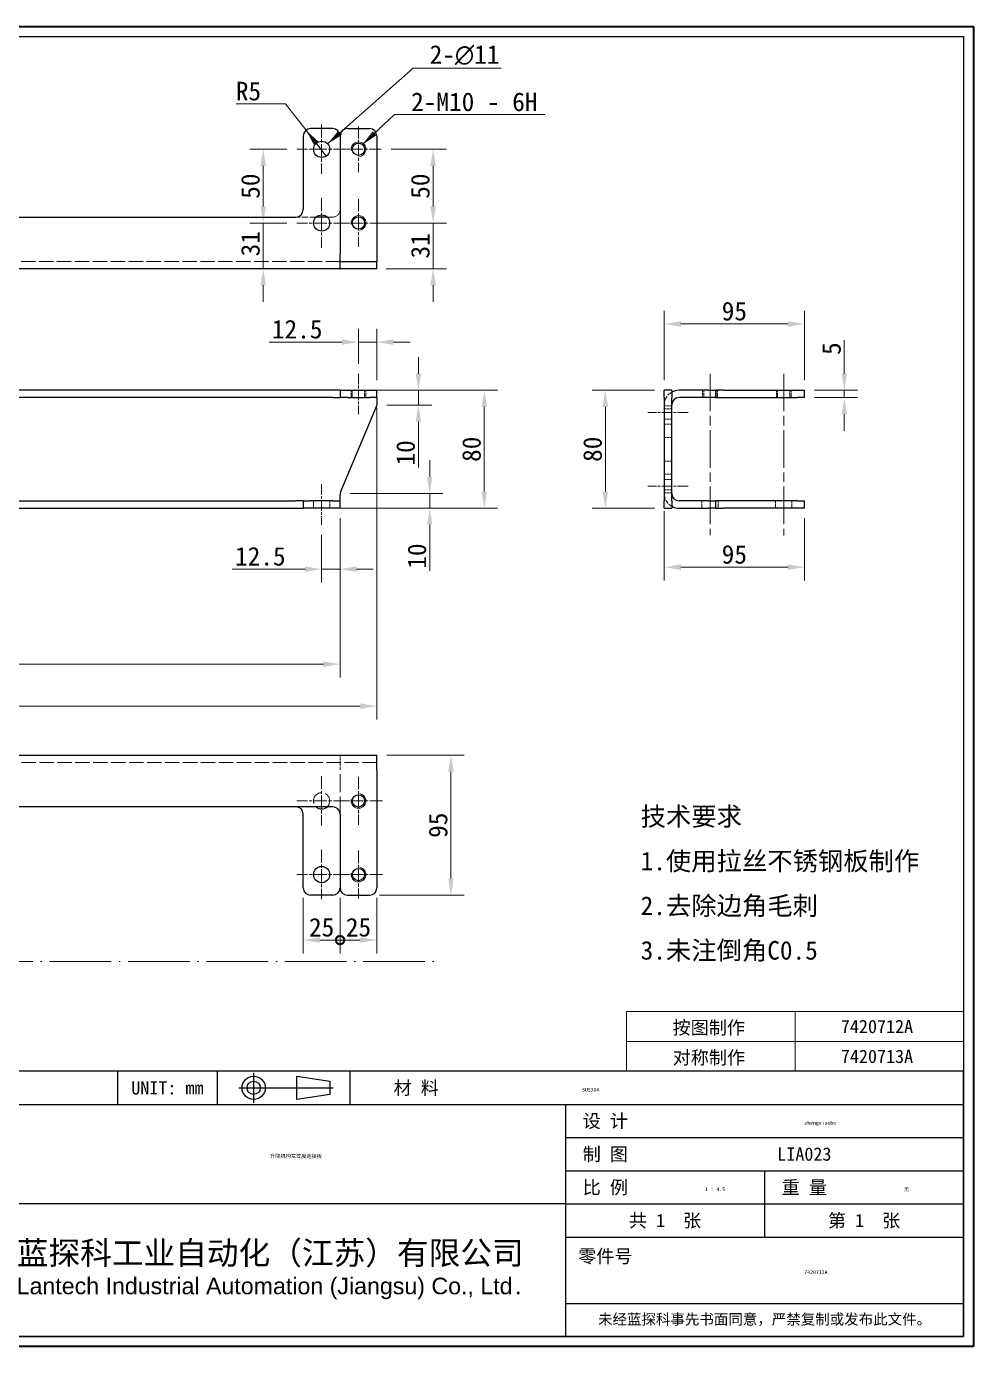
# Model space of a CAD drawing. Header units: millimetres. Extents: x 27 to 1312, y 25 to 920.
# Drawn here: x 669 to 1312, y 25 to 920 of the extents above; entities that cross this region are included whole.
import ezdxf
from ezdxf.enums import TextEntityAlignment as Align

# ---------------------------------------------------------------- set-up
doc = ezdxf.new("R2018")
doc.units = ezdxf.units.MM
doc.header["$LTSCALE"] = 4.5
for name, pattern in [('CHAIN', [0.3543, 0.2362, -0.0295, 0.0591, -0.0295]), ('DASHED', [0.2067, 0.1654, -0.0413]), ('LONG_DASH_DOTTED', [0.6004, 0.4724, -0.0591, 0.0098, -0.0591])]:
    doc.linetypes.add(name, pattern=pattern)
for name, color, linetype, lineweight in [('1', 7, 'Continuous', 18), ('可见 (ISO)', 7, 'Continuous', 25), ('可见窄的 (ISO)', 7, 'Continuous', 18), ('图框 (ISO)', 7, 'Continuous', 35), ('标题 (ISO)', 7, 'Continuous', 25), ('草图几何图元 (ISO)', 7, 'Continuous', 18)]:
    doc.layers.add(name, color=color, linetype=linetype, lineweight=lineweight)
for name, color, linetype, lineweight, true_color in [('中心标记 (ISO)', 1, 'CHAIN', 18, 0xff0000), ('中心线 (ISO)', 1, 'CHAIN', 18, 0xff0000), ('尺寸 (ISO)', 7, 'Continuous', 18, 0x008000), ('符号 (ISO)', 7, 'Continuous', 18, 0x008000), ('隐藏 (ISO)', 5, 'DASHED', 18, 0x0000ff)]:
    doc.layers.add(name, color=color, linetype=linetype, lineweight=lineweight, true_color=true_color)
doc.styles.get("Standard").update_dxf_attribs({"font": 'simfang.ttf'})
doc.styles.add('文本样式164', font='SimSun.ttf')
doc.styles.add('最新国标', font='simfang.ttf')
doc.styles.add('注释文本 (ISO)', font='simfang.ttf')
doc.styles.add('添加1', font='simfang.ttf')
doc.dimstyles.new('默认 (GB)', dxfattribs={"dimscale": 4.5, "dimtxt": 2.8, "dimasz": 2.5, "dimexe": 2, "dimexo": 1.5, "dimgap": 0.5, "dimtad": 1, "dimtoh": 1, "dimdsep": 46, "dimtxsty": '最新国标', "dimcen": 0.09, "dimdle": 10, "dimclrd": 256, "dimclre": 256, "dimclrt": 256, "dimazin": 2, "dimtfac": 0.535714, "dimtdec": 3, "dimtmove": 0, "dimatfit": 3, "dimfxl": 0, "dimtolj": 1, "dimlwd": -1, "dimlwe": -1, "dimarcsym": 0})
doc.dimstyles.new('默认 (GB)$7', dxfattribs={"dimscale": 4.5, "dimtxt": 2.8, "dimasz": 2.5, "dimexe": 2, "dimexo": 1.5, "dimgap": 0.5, "dimtad": 1, "dimtoh": 1, "dimdsep": 46, "dimtxsty": '最新国标', "dimcen": 0.09, "dimdle": 10, "dimclrd": 256, "dimclre": 256, "dimclrt": 256, "dimazin": 2, "dimtfac": 0.535714, "dimtdec": 3, "dimtmove": 0, "dimatfit": 3, "dimfxl": 0, "dimtolj": 1, "dimlwd": -1, "dimlwe": -1, "dimarcsym": 0})

# ---------------------------------------------------------------- blocks, each defined once
blk = doc.blocks.new('图框 最新国标')
at = {"layer": '图框 (ISO)'}
for p, q in [((6, 204.5), (291.5, 204.5)), ((291.5, 204.5), (291.5, 5.5)), ((291.5, 5.5), (6, 5.5))]:
    blk.add_line(p, q, dxfattribs=at)
at = {"layer": '图框 (ISO)', "color": 7, "linetype": 'Continuous', "lineweight": 25}
for p, q in [((18, 203), (290, 203)), ((18, 203), (290, 203)), ((290, 203), (290, 7)), ((290, 203), (290, 7)), ((290, 7), (6, 7)), ((290, 7), (18, 7))]:
    blk.add_line(p, q, dxfattribs=at)
at = {"layer": '图框 (ISO)', "lineweight": 30}
blk.add_attdef('零件代号', text='', height=2.5, rotation=180, dxfattribs=at).set_placement((35.5, 199), align=Align.MIDDLE_CENTER)
blk = doc.blocks.new('标题栏 最新国标')
at = {"layer": '标题 (ISO)'}
for p, q in [((381.98, -183.84), (196.98, -183.84)), ((196.98, -183.84), (196.98, -223.84)), ((254.48, -183.84), (254.48, -188.84)), ((269.48, -183.84), (269.48, -188.84)), ((281.48, -188.09), (281.48, -184.59)), ((281.48, -184.59), (286.48, -185.34)), ((289.48, -183.84), (289.48, -188.84)), ((381.98, -223.84), (381.98, -183.84)), ((383.48, -183.84), (383.48, -225.34)), ((286.48, -185.34), (286.48, -187.34)), ((196.98, -188.84), (381.98, -188.84)), ((232.98, -188.84), (232.98, -223.84)), ((286.48, -187.34), (281.48, -188.09)), ((321.98, -188.84), (321.98, -223.84)), ((321.98, -193.84), (381.98, -193.84)), ((321.98, -198.84), (381.98, -198.84)), ((351.98, -198.84), (351.98, -208.84)), ((321.98, -203.84), (232.98, -203.84)), ((321.98, -203.84), (381.98, -203.84)), ((321.98, -208.84), (381.98, -208.84)), ((321.98, -218.84), (381.98, -218.84)), ((196.98, -223.84), (381.98, -223.84)), ((383.48, -225.34), (196.98, -225.34))]:
    blk.add_line(p, q, dxfattribs=at)
at = {"layer": '标题 (ISO)', "linetype": 'CHAIN', "ltscale": 5.000333}
blk.add_line((274.98, -184.09), (274.98, -188.59), dxfattribs=at)
at = {"layer": '标题 (ISO)', "linetype": 'CHAIN', "ltscale": 15.834605}
blk.add_line((272.73, -186.34), (286.98, -186.34), dxfattribs=at)
at = {"layer": '标题 (ISO)'}
for radius in [1.75, 1]:
    blk.add_circle((274.98, -186.34), radius, dxfattribs=at)
at = {"layer": '1', "style": '文本样式164'}
for s, p in [('材 料', (299.48, -186.34)), ('UNIT: mm', (261.98, -186.34)), ('设 计', (327.98, -191.34)), ('制 图', (327.98, -196.34)), ('比 例', (327.98, -201.34)), ('重 量', (357.98, -201.34)), ('共 1  张', (336.98, -206.34)), ('第 1  张', (366.98, -206.34))]:
    blk.add_text(s, height=2, dxfattribs=at).set_placement(p, align=Align.MIDDLE_CENTER)
at = {"layer": '标题 (ISO)', "style": '注释文本 (ISO)'}
for s, insert, char_height, attachment_point, line_spacing_factor in [('\\fSimSun|b0|i0;{\\H1.3000;      未注公差角度及线性公差使用m\\P}\\fSimSun|b0|i0;{\\H1.3000;（GB/T1804-2000），未注形位公差使\\P}\\fSimSun|b0|i0;{\\H1.3000;用K级（GB/T 1184-1996）。\\P}\\fSimSun|b0|i0;{\\H1.3000;—————————————————\\P}\\fSimSun|b0|i0;{\\H1.3000;             6以下    ±0.05 mm\\P}\\fSimSun|b0|i0;{\\H1.3000;     6 ～   30以下    ±0.10 mm\\P}\\fSimSun|b0|i0;{\\H1.3000;    30 ～  120以下    ±0.15 mm\\P}\\fSimSun|b0|i0;{\\H1.3000;   120 ～  400以下    ±0.20 mm\\P}\\fSimSun|b0|i0;{\\H1.3000;   400 ～ 1000以下    ±0.30 mm\\P}\\fSimSun|b0|i0;{\\H1.3000;  1000 ～ 2000以下    ±0.50 mm\\P}\\fSimSun|b0|i0;{\\H1.3000;          2000以上    ±0.80 mm\\P}\\fSimSun|b0|i0;{\\H1.3000;\\P}\\fSimSun|b0|i0;{\\H1.3000;           300以下    ±30′\\P}\\fSimSun|b0|i0;{\\H1.3000;   300 ～ 1000以下    ±15′\\P}\\fSimSun|b0|i0;{\\H1.3000;          1000以上    ±5′}', (198.48, -206.63), 1.3, 4, 1.023913), ('\\pxsm0.94;\\fMicrosoft YaHei|b0|i0;{\\H3.5000;蓝探科工业自动化（江苏）有限公司\\P}\\fArial|b0|i0;{\\H2.5000;Lantech Industrial Automation (Jiangsu) Co., Ltd}\\fFangSong|b0|i0;{\\H2.5000;.}', (277.48, -213.84), 2, 5, 0.978695)]:
    blk.add_mtext(s, dxfattribs=dict(at, insert=insert, char_height=char_height, attachment_point=attachment_point, line_spacing_factor=line_spacing_factor))
at = {"layer": '标题 (ISO)', "attachment_point": 5, "style": '注释文本 (ISO)'}
for s, insert, char_height in [('\\fFangSong|b0|i0;LIA023', (357.98, -196.34), 2), ('\\fFangSong|b0|i0;零件号', (327.98, -211.84), 2), ('\\fSimSun|b0|i0;{\\H1.6000;未经蓝探科事先书面同意，严禁复制或发布此文件。}', (351.98, -221.34), 1.6)]:
    blk.add_mtext(s, dxfattribs=dict(at, insert=insert, char_height=char_height))
at = {"layer": '标题 (ISO)', "lineweight": 30, "flags": 104}
for tag, height, p in [('材料', 2, (324.48, -186.34)), ('设计人', 2, (357.98, -191.34)), ('库存编号', 3.5, (277.48, -196.34)), ('视图比例', 2, (342.98, -201.34)), ('质量\\P3;', 2, (372.98, -201.34)), ('零件代号', 3.5, (357.98, -213.84))]:
    blk.add_attdef(tag, text='', height=height, dxfattribs=at).set_placement(p, align=Align.MIDDLE_CENTER)
blk = doc.blocks.new('*D5')
at = {"layer": 'Defpoints', "color": 0, "transparency": 16777216}
for p in [(910.84, 786.89), (945.19, 786.89), (906.7, 755.89)]:
    blk.add_point(p, dxfattribs=at)
at = {"layer": '尺寸 (ISO)', "color": 116, "true_color": 0x00803f, "transparency": 16777216}
for p, q in [((945.19, 798.14), (945.19, 809.39)), ((917.59, 786.89), (954.19, 786.89)), ((945.19, 786.89), (945.19, 775.64)), ((945.19, 767.14), (945.19, 775.64)), ((945.19, 755.89), (945.19, 767.14)), ((913.45, 755.89), (954.19, 755.89)), ((945.19, 744.64), (945.19, 733.39))]:
    blk.add_line(p, q, dxfattribs=at)
for points in [[(943.31, 798.14), (947.06, 798.14), (945.19, 786.89)], [(943.31, 744.64), (947.06, 744.64), (945.19, 755.89)]]:
    blk.add_solid(points, dxfattribs=at)
at = {"layer": '尺寸 (ISO)', "transparency": 16777216, "insert": (936.57, 771.39), "char_height": 12.6, "attachment_point": 5, "rotation": 90, "style": '最新国标'}
blk.add_mtext('\\A1;31', dxfattribs=at)
blk = doc.blocks.new('*D6')
at = {"layer": 'Defpoints', "color": 0, "transparency": 16777216}
for p in [(910.02, 836.89), (945.19, 836.89), (898.77, 786.89)]:
    blk.add_point(p, dxfattribs=at)
at = {"layer": '尺寸 (ISO)', "color": 116, "true_color": 0x00803f, "transparency": 16777216}
for p, q in [((916.77, 836.89), (954.19, 836.89)), ((945.19, 798.14), (945.19, 825.64)), ((905.52, 786.89), (954.19, 786.89))]:
    blk.add_line(p, q, dxfattribs=at)
for points in [[(943.31, 825.64), (947.06, 825.64), (945.19, 836.89)], [(943.31, 798.14), (947.06, 798.14), (945.19, 786.89)]]:
    blk.add_solid(points, dxfattribs=at)
at = {"layer": '尺寸 (ISO)', "transparency": 16777216, "insert": (936.57, 811.89), "char_height": 12.6, "attachment_point": 5, "rotation": 90, "style": '最新国标'}
blk.add_mtext('\\A1;50', dxfattribs=at)
blk = doc.blocks.new('_DotSmall')
at = {"color": 0, "linetype": 'ByBlock', "const_width": 0.5}
blk.add_lwpolyline([(-0.0625, 0, 1), (0.0625, 0, 1)], format="xyb", close=True, dxfattribs=at)
blk = doc.blocks.new('*D7')
at = {"layer": 'Defpoints', "color": 0, "transparency": 16777216}
for p in [(882.09, 335.92), (907.09, 335.92), (907.09, 300.49)]:
    blk.add_point(p, dxfattribs=at)
at = {"layer": '尺寸 (ISO)', "color": 116, "true_color": 0x00803f, "transparency": 16777216}
for p, q in [((882.09, 329.17), (882.09, 291.49)), ((907.09, 329.17), (907.09, 291.49)), ((882.09, 300.49), (895.84, 300.49))]:
    blk.add_line(p, q, dxfattribs=at)
blk.add_solid([(895.84, 302.36), (895.84, 298.61), (907.09, 300.49)], dxfattribs=at)
at = {"layer": '尺寸 (ISO)', "color": 116, "true_color": 0x00803f, "transparency": 16777216, "xscale": 11.25, "yscale": 11.25, "zscale": 11.25, "rotation": 180}
blk.add_blockref('_DotSmall', (882.09, 300.49), dxfattribs=at)
at = {"layer": '尺寸 (ISO)', "transparency": 16777216, "insert": (894.59, 309.11), "char_height": 12.6, "attachment_point": 5, "style": '最新国标'}
blk.add_mtext('\\A1;25', dxfattribs=at)
blk = doc.blocks.new('*D9')
at = {"layer": 'Defpoints', "color": 0, "transparency": 16777216}
for p in [(857.09, 335.92), (882.09, 335.92), (882.09, 300.49)]:
    blk.add_point(p, dxfattribs=at)
at = {"layer": '尺寸 (ISO)', "color": 116, "true_color": 0x00803f, "transparency": 16777216}
for p, q in [((857.09, 329.17), (857.09, 291.49)), ((882.09, 329.17), (882.09, 291.49)), ((868.34, 300.49), (882.09, 300.49))]:
    blk.add_line(p, q, dxfattribs=at)
blk.add_solid([(868.34, 302.36), (868.34, 298.61), (857.09, 300.49)], dxfattribs=at)
at = {"layer": '尺寸 (ISO)', "color": 116, "true_color": 0x00803f, "transparency": 16777216, "xscale": 11.25, "yscale": 11.25, "zscale": 11.25}
blk.add_blockref('_DotSmall', (882.09, 300.49), dxfattribs=at)
at = {"layer": '尺寸 (ISO)', "transparency": 16777216, "insert": (869.59, 309.11), "char_height": 12.6, "attachment_point": 5, "style": '最新国标'}
blk.add_mtext('\\A1;25', dxfattribs=at)
blk = doc.blocks.new('*D10')
at = {"layer": 'Defpoints', "color": 0, "transparency": 16777216}
for p in [(907.09, 706.12), (894.59, 684.68), (907.09, 673.43)]:
    blk.add_point(p, dxfattribs=at)
at = {"layer": '尺寸 (ISO)', "color": 116, "true_color": 0x00803f, "transparency": 16777216}
for p, q in [((894.59, 691.43), (894.59, 715.12)), ((907.09, 680.18), (907.09, 715.12)), ((883.34, 706.12), (833.96, 706.12)), ((907.09, 706.12), (894.59, 706.12)), ((918.34, 706.12), (929.59, 706.12))]:
    blk.add_line(p, q, dxfattribs=at)
for points in [[(883.34, 707.99), (883.34, 704.24), (894.59, 706.12)], [(918.34, 707.99), (918.34, 704.24), (907.09, 706.12)]]:
    blk.add_solid(points, dxfattribs=at)
at = {"layer": '尺寸 (ISO)', "transparency": 16777216, "insert": (853.02, 714.78), "char_height": 12.6, "attachment_point": 5, "style": '最新国标'}
blk.add_mtext('\\A1;12.5', dxfattribs=at)
blk = doc.blocks.new('*D11')
at = {"layer": 'Defpoints', "color": 0, "transparency": 16777216}
for p in [(882.09, 593.43), (869.59, 582.18), (882.09, 552.08)]:
    blk.add_point(p, dxfattribs=at)
at = {"layer": '尺寸 (ISO)', "color": 116, "true_color": 0x00803f, "transparency": 16777216}
for p, q in [((882.09, 586.68), (882.09, 543.08)), ((869.59, 575.43), (869.59, 543.08)), ((858.34, 552.08), (808.96, 552.08)), ((882.09, 552.08), (869.59, 552.08)), ((893.34, 552.08), (904.59, 552.08))]:
    blk.add_line(p, q, dxfattribs=at)
for points in [[(858.34, 553.96), (858.34, 550.21), (869.59, 552.08)], [(893.34, 553.96), (893.34, 550.21), (882.09, 552.08)]]:
    blk.add_solid(points, dxfattribs=at)
at = {"layer": '尺寸 (ISO)', "transparency": 16777216, "insert": (828.02, 560.74), "char_height": 12.6, "attachment_point": 5, "style": '最新国标'}
blk.add_mtext('\\A1;12.5', dxfattribs=at)
blk = doc.blocks.new('*D20')
at = {"layer": 'Defpoints', "color": 0, "transparency": 16777216}
for p in [(303.09, 598.43), (882.09, 593.43), (882.09, 487.67)]:
    blk.add_point(p, dxfattribs=at)
at = {"layer": '尺寸 (ISO)', "color": 116, "true_color": 0x00803f, "transparency": 16777216}
for p, q in [((303.09, 591.68), (303.09, 478.67)), ((882.09, 586.68), (882.09, 478.67)), ((314.34, 487.67), (870.84, 487.67))]:
    blk.add_line(p, q, dxfattribs=at)
for points in [[(314.34, 489.54), (314.34, 485.79), (303.09, 487.67)], [(870.84, 489.54), (870.84, 485.79), (882.09, 487.67)]]:
    blk.add_solid(points, dxfattribs=at)
at = {"layer": '尺寸 (ISO)', "transparency": 16777216, "insert": (601.09, 496.29), "char_height": 12.6, "attachment_point": 5, "style": '最新国标'}
blk.add_mtext('\\A1;579', dxfattribs=at)
blk = doc.blocks.new('*D21')
at = {"layer": 'Defpoints', "color": 0, "transparency": 16777216}
for p in [(907.09, 668.43), (303.09, 598.43), (907.09, 459.18)]:
    blk.add_point(p, dxfattribs=at)
at = {"layer": '尺寸 (ISO)', "color": 116, "true_color": 0x00803f, "transparency": 16777216}
for p, q in [((907.09, 661.68), (907.09, 450.18)), ((303.09, 591.68), (303.09, 450.18)), ((314.34, 459.18), (895.84, 459.18))]:
    blk.add_line(p, q, dxfattribs=at)
for points in [[(314.34, 461.06), (314.34, 457.31), (303.09, 459.18)], [(895.84, 461.06), (895.84, 457.31), (907.09, 459.18)]]:
    blk.add_solid(points, dxfattribs=at)
at = {"layer": '尺寸 (ISO)', "transparency": 16777216, "insert": (605.09, 467.8), "char_height": 12.6, "attachment_point": 5, "style": '最新国标'}
blk.add_mtext('\\A1;604', dxfattribs=at)
blk = doc.blocks.new('*D22')
at = {"layer": 'Defpoints', "color": 0, "transparency": 16777216}
for p in [(882.19, 603.43), (882.09, 593.43), (942.9, 593.43)]:
    blk.add_point(p, dxfattribs=at)
at = {"layer": '尺寸 (ISO)', "color": 116, "true_color": 0x00803f, "transparency": 16777216}
for p, q in [((942.9, 614.68), (942.9, 625.93)), ((888.94, 603.43), (951.9, 603.43)), ((942.9, 603.43), (942.9, 593.43)), ((888.84, 593.43), (951.9, 593.43)), ((942.9, 582.18), (942.9, 551.02))]:
    blk.add_line(p, q, dxfattribs=at)
for points in [[(941.02, 614.68), (944.77, 614.68), (942.9, 603.43)], [(941.02, 582.18), (944.77, 582.18), (942.9, 593.43)]]:
    blk.add_solid(points, dxfattribs=at)
at = {"layer": '尺寸 (ISO)', "transparency": 16777216, "insert": (934.27, 560.98), "char_height": 12.6, "attachment_point": 5, "rotation": 90, "style": '最新国标'}
blk.add_mtext('\\A1;10', dxfattribs=at)
blk = doc.blocks.new('*D23')
at = {"layer": 'Defpoints', "color": 0, "transparency": 16777216}
for p in [(907.09, 673.43), (906.98, 663.43), (935.23, 663.43)]:
    blk.add_point(p, dxfattribs=at)
at = {"layer": '尺寸 (ISO)', "color": 116, "true_color": 0x00803f, "transparency": 16777216}
for p, q in [((935.23, 684.68), (935.23, 695.93)), ((913.84, 673.43), (944.23, 673.43)), ((935.23, 673.43), (935.23, 663.43)), ((913.73, 663.43), (944.23, 663.43)), ((935.23, 652.18), (935.23, 621.02))]:
    blk.add_line(p, q, dxfattribs=at)
for points in [[(933.35, 684.68), (937.1, 684.68), (935.23, 673.43)], [(933.35, 652.18), (937.1, 652.18), (935.23, 663.43)]]:
    blk.add_solid(points, dxfattribs=at)
at = {"layer": '尺寸 (ISO)', "transparency": 16777216, "insert": (926.6, 630.98), "char_height": 12.6, "attachment_point": 5, "rotation": 90, "style": '最新国标'}
blk.add_mtext('\\A1;10', dxfattribs=at)
blk = doc.blocks.new('*D24')
at = {"layer": 'Defpoints', "color": 0, "transparency": 16777216}
for p in [(877.09, 673.43), (852.09, 593.43), (979.91, 593.43)]:
    blk.add_point(p, dxfattribs=at)
at = {"layer": '尺寸 (ISO)', "color": 116, "true_color": 0x00803f, "transparency": 16777216}
for p, q in [((883.84, 673.43), (988.91, 673.43)), ((979.91, 662.18), (979.91, 604.68)), ((858.84, 593.43), (988.91, 593.43))]:
    blk.add_line(p, q, dxfattribs=at)
for points in [[(978.03, 662.18), (981.78, 662.18), (979.91, 673.43)], [(978.03, 604.68), (981.78, 604.68), (979.91, 593.43)]]:
    blk.add_solid(points, dxfattribs=at)
at = {"layer": '尺寸 (ISO)', "transparency": 16777216, "insert": (971.29, 633.43), "char_height": 12.6, "attachment_point": 5, "rotation": 90, "style": '最新国标'}
blk.add_mtext('\\A1;80', dxfattribs=at)
blk = doc.blocks.new('*D26')
at = {"layer": 'Defpoints', "color": 0, "transparency": 16777216}
for p in [(906.98, 425.92), (902.09, 330.92), (957.26, 330.92)]:
    blk.add_point(p, dxfattribs=at)
at = {"layer": '尺寸 (ISO)', "color": 116, "true_color": 0x00803f, "transparency": 16777216}
for p, q in [((913.73, 425.92), (966.26, 425.92)), ((957.26, 414.67), (957.26, 342.17)), ((908.84, 330.92), (966.26, 330.92))]:
    blk.add_line(p, q, dxfattribs=at)
for points in [[(955.39, 414.67), (959.14, 414.67), (957.26, 425.92)], [(955.39, 342.17), (959.14, 342.17), (957.26, 330.92)]]:
    blk.add_solid(points, dxfattribs=at)
at = {"layer": '尺寸 (ISO)', "transparency": 16777216, "insert": (948.64, 378.42), "char_height": 12.6, "attachment_point": 5, "rotation": 90, "style": '最新国标'}
blk.add_mtext('\\A1;95', dxfattribs=at)
blk = doc.blocks.new('表格1')
at = {"layer": '符号 (ISO)'}
for p, q in [((239.2, 56.01), (290, 56.01)), ((239.2, 56.01), (239.2, 47)), ((264.6, 56.01), (264.6, 47)), ((290, 56.01), (290, 47)), ((239.2, 51.5), (290, 51.5)), ((239.2, 47), (290, 47))]:
    blk.add_line(p, q, dxfattribs=at)
at = {"layer": '符号 (ISO)', "char_height": 2, "attachment_point": 7, "style": '注释文本 (ISO)'}
for s, insert in [('按图制作', (246.13, 52.35)), ('7420712A', (271.5, 52.72)), ('对称制作', (246.15, 47.84)), ('7420713A', (271.5, 48.22))]:
    blk.add_mtext(s, dxfattribs=dict(at, insert=insert))
blk = doc.blocks.new('*D29')
at = {"layer": 'Defpoints', "color": 0, "transparency": 16777216}
for p in [(1102, 673.43), (1062, 593.43), (1102, 593.43)]:
    blk.add_point(p, dxfattribs=at)
at = {"layer": '尺寸 (ISO)', "color": 116, "true_color": 0x00803f, "transparency": 16777216}
for p, q in [((1095.25, 673.43), (1053, 673.43)), ((1062, 662.18), (1062, 604.68)), ((1095.25, 593.43), (1053, 593.43))]:
    blk.add_line(p, q, dxfattribs=at)
for points in [[(1060.12, 662.18), (1063.87, 662.18), (1062, 673.43)], [(1060.12, 604.68), (1063.87, 604.68), (1062, 593.43)]]:
    blk.add_solid(points, dxfattribs=at)
at = {"layer": '尺寸 (ISO)', "transparency": 16777216, "insert": (1053.38, 633.43), "char_height": 12.6, "attachment_point": 5, "rotation": 90, "style": '最新国标'}
blk.add_mtext('\\A1;80', dxfattribs=at)
blk = doc.blocks.new('*D30')
at = {"layer": 'Defpoints', "color": 0, "transparency": 16777216}
for p in [(1102, 598.43), (1197, 593.43), (1197, 553.43)]:
    blk.add_point(p, dxfattribs=at)
at = {"layer": '尺寸 (ISO)', "color": 116, "true_color": 0x00803f, "transparency": 16777216}
for p, q in [((1102, 591.68), (1102, 544.43)), ((1197, 586.68), (1197, 544.43)), ((1113.25, 553.43), (1185.75, 553.43))]:
    blk.add_line(p, q, dxfattribs=at)
for points in [[(1113.25, 555.31), (1113.25, 551.56), (1102, 553.43)], [(1185.75, 555.31), (1185.75, 551.56), (1197, 553.43)]]:
    blk.add_solid(points, dxfattribs=at)
at = {"layer": '尺寸 (ISO)', "transparency": 16777216, "insert": (1149.5, 562.05), "char_height": 12.6, "attachment_point": 5, "style": '最新国标'}
blk.add_mtext('\\A1;95', dxfattribs=at)
blk = doc.blocks.new('*D33')
at = {"layer": 'Defpoints', "color": 0, "transparency": 16777216}
for p in [(859.01, 849.83), (862.09, 845.89)]:
    blk.add_point(p, dxfattribs=at)
at = {"layer": '尺寸 (ISO)', "color": 116, "true_color": 0x00803f, "transparency": 16777216}
for p, q in [((811.62, 867.65), (845.16, 867.65)), ((845.16, 867.65), (852.11, 858.71)), ((859.01, 849.83), (852.11, 858.71)), ((862.09, 845.89), (859.01, 849.83)), ((865.92, 840.96), (872.83, 832.08))]:
    blk.add_line(p, q, dxfattribs=at)
blk.add_solid([(867.4, 842.11), (864.44, 839.8), (859.01, 849.83)], dxfattribs=at)
at = {"layer": '尺寸 (ISO)', "transparency": 16777216, "insert": (819.97, 876.27), "char_height": 12.6, "attachment_point": 5, "style": '最新国标'}
blk.add_mtext('\\A1;R5', dxfattribs=at)
blk = doc.blocks.new('*D34')
at = {"layer": 'Defpoints', "color": 0, "transparency": 16777216}
for p in [(1197, 718.43), (1102, 673.43), (1197, 673.43)]:
    blk.add_point(p, dxfattribs=at)
at = {"layer": '尺寸 (ISO)', "color": 116, "true_color": 0x00803f, "transparency": 16777216}
for p, q in [((1102, 680.18), (1102, 727.43)), ((1197, 680.18), (1197, 727.43)), ((1113.25, 718.43), (1185.75, 718.43))]:
    blk.add_line(p, q, dxfattribs=at)
for points in [[(1113.25, 720.31), (1113.25, 716.56), (1102, 718.43)], [(1185.75, 720.31), (1185.75, 716.56), (1197, 718.43)]]:
    blk.add_solid(points, dxfattribs=at)
at = {"layer": '尺寸 (ISO)', "transparency": 16777216, "insert": (1149.5, 727.05), "char_height": 12.6, "attachment_point": 5, "style": '最新国标'}
blk.add_mtext('\\A1;95', dxfattribs=at)
blk = doc.blocks.new('*D35')
at = {"layer": 'Defpoints', "color": 0, "transparency": 16777216}
for p in [(1197, 673.43), (1197, 668.43), (1224.06, 668.43)]:
    blk.add_point(p, dxfattribs=at)
at = {"layer": '尺寸 (ISO)', "color": 116, "true_color": 0x00803f, "transparency": 16777216}
for p, q in [((1224.06, 684.68), (1224.06, 707.41)), ((1203.75, 673.43), (1233.06, 673.43)), ((1224.06, 668.43), (1224.06, 673.43)), ((1203.75, 668.43), (1233.06, 668.43)), ((1224.06, 657.18), (1224.06, 645.93))]:
    blk.add_line(p, q, dxfattribs=at)
for points in [[(1222.19, 684.68), (1225.94, 684.68), (1224.06, 673.43)], [(1222.19, 657.18), (1225.94, 657.18), (1224.06, 668.43)]]:
    blk.add_solid(points, dxfattribs=at)
at = {"layer": '尺寸 (ISO)', "transparency": 16777216, "insert": (1215.44, 701.67), "char_height": 12.6, "attachment_point": 5, "rotation": 90, "style": '最新国标'}
blk.add_mtext('\\A1;5', dxfattribs=at)
blk = doc.blocks.new('*D40')
at = {"layer": 'Defpoints', "color": 0, "transparency": 16777216}
for p in [(852.84, 786.89), (829.96, 755.89), (831.77, 755.89)]:
    blk.add_point(p, dxfattribs=at)
at = {"layer": '尺寸 (ISO)', "color": 116, "true_color": 0x00803f, "transparency": 16777216}
for p, q in [((829.96, 798.14), (829.96, 809.39)), ((846.09, 786.89), (820.96, 786.89)), ((829.96, 786.89), (829.96, 775.64)), ((829.96, 775.64), (829.96, 767.14)), ((829.96, 755.89), (829.96, 767.14)), ((829.96, 744.64), (829.96, 733.39))]:
    blk.add_line(p, q, dxfattribs=at)
for points in [[(828.09, 798.14), (831.84, 798.14), (829.96, 786.89)], [(828.09, 744.64), (831.84, 744.64), (829.96, 755.89)]]:
    blk.add_solid(points, dxfattribs=at)
at = {"layer": '尺寸 (ISO)', "transparency": 16777216, "insert": (821.34, 772.82), "char_height": 12.6, "attachment_point": 5, "rotation": 90, "style": '最新国标'}
blk.add_mtext('\\A1;31', dxfattribs=at)
blk = doc.blocks.new('*D41')
at = {"layer": 'Defpoints', "color": 0, "transparency": 16777216}
for p in [(829.96, 836.89), (852.84, 836.89), (852.84, 786.89)]:
    blk.add_point(p, dxfattribs=at)
at = {"layer": '尺寸 (ISO)', "color": 116, "true_color": 0x00803f, "transparency": 16777216}
for p, q in [((846.09, 836.89), (820.96, 836.89)), ((829.96, 798.14), (829.96, 825.64)), ((846.09, 786.89), (820.96, 786.89))]:
    blk.add_line(p, q, dxfattribs=at)
for points in [[(828.09, 825.64), (831.84, 825.64), (829.96, 836.89)], [(828.09, 798.14), (831.84, 798.14), (829.96, 786.89)]]:
    blk.add_solid(points, dxfattribs=at)
at = {"layer": '尺寸 (ISO)', "transparency": 16777216, "insert": (821.34, 811.89), "char_height": 12.6, "attachment_point": 5, "rotation": 90, "style": '最新国标'}
blk.add_mtext('\\A1;50', dxfattribs=at)

msp = doc.modelspace()

# ---------------------------------------------------------------- linework, layer by layer
at = {"layer": '中心标记 (ISO)', "ltscale": 8.272222}
for p, q in [((869.5851, 853.639), (869.5851, 820.139)), ((886.3351, 836.889), (852.8351, 836.889)), ((869.5851, 803.639), (869.5851, 770.139)), ((886.3351, 786.889), (852.8351, 786.889)), ((869.5851, 411.6741), (869.5851, 378.1741)), ((886.3351, 394.9241), (852.8351, 394.9241)), ((869.5851, 361.6741), (869.5851, 328.1741)), ((886.3351, 344.9241), (852.8351, 344.9241))]:
    msp.add_line(p, q, dxfattribs=at)
at = {"layer": '中心标记 (ISO)', "ltscale": 7.624265}
for p, q in [((894.5851, 852.327), (894.5851, 821.451)), ((910.0231, 836.889), (879.1471, 836.889))]:
    msp.add_line(p, q, dxfattribs=at)
at = {"layer": '中心标记 (ISO)', "ltscale": 8.025287}
for p, q in [((894.5851, 803.139), (894.5851, 770.639)), ((910.8351, 786.889), (878.3351, 786.889)), ((894.5851, 411.1741), (894.5851, 378.6741)), ((910.8351, 394.9241), (878.3351, 394.9241)), ((894.5851, 361.1741), (894.5851, 328.6741)), ((910.8351, 344.9241), (878.3351, 344.9241))]:
    msp.add_line(p, q, dxfattribs=at)
at = {"layer": '中心线 (ISO)', "ltscale": 6.790612}
for p, q in [((894.5851, 684.6803), (894.5851, 657.1803)), ((1118.2495, 658.4303), (1090.7495, 658.4303)), ((869.5851, 609.6803), (869.5851, 582.1803)), ((1118.2495, 608.4303), (1090.7495, 608.4303))]:
    msp.add_line(p, q, dxfattribs=at)
at = {"layer": '中心线 (ISO)', "ltscale": 23.990969}
for p, q in [((1132.9995, 684.6803), (1132.9995, 575.1616)), ((1182.9995, 684.6803), (1182.9995, 574.8798))]:
    msp.add_line(p, q, dxfattribs=at)
at = {"layer": '可见 (ISO)'}
for p, q in [((877.0851, 850.889), (862.0851, 850.889)), ((887.0851, 850.889), (902.0851, 850.889)), ((857.0851, 845.889), (857.0851, 795.889)), ((882.0851, 845.889), (882.0851, 765.889)), ((907.0851, 845.889), (907.0851, 765.889)), ((413.0851, 790.889), (852.0851, 790.889)), ((873.36, 790.889), (865.8102, 790.889)), ((882.0851, 755.9391), (882.0851, 765.889)), ((907.0851, 765.889), (907.0851, 760.99)), ((882.1861, 755.889), (408.0851, 755.889)), ((882.4697, 760.889), (882.1861, 760.889)), ((882.1861, 755.889), (882.4697, 755.889)), ((882.4697, 760.889), (906.7005, 760.889)), ((906.7005, 755.889), (882.4697, 755.889)), ((906.7005, 760.889), (906.9841, 760.889)), ((906.9841, 755.889), (906.7005, 755.889)), ((907.0851, 755.9391), (907.0851, 760.99)), ((877.0851, 673.4303), (413.0851, 673.4303)), ((882.0851, 673.4303), (877.0851, 673.4303)), ((882.0851, 673.4303), (882.0851, 668.4303)), ((882.0851, 673.4303), (887.0851, 673.4303)), ((887.0851, 673.4303), (902.0851, 673.4303)), ((902.0851, 673.4303), (907.0851, 673.4303)), ((907.0851, 668.4303), (907.0851, 673.4303)), ((1101.9995, 668.4303), (1101.9995, 673.4303)), ((1106.9995, 673.4303), (1101.9995, 673.4303)), ((1106.9995, 673.4303), (1106.9995, 668.4303)), ((1131.9995, 673.4303), (1111.9995, 673.4303)), ((1131.9995, 673.4303), (1136.9995, 673.4303)), ((1136.9995, 668.4303), (1136.9995, 673.4303)), ((1141.9995, 673.4303), (1136.9995, 673.4303)), ((1141.9995, 673.4303), (1191.9995, 673.4303)), ((1191.9995, 673.4303), (1196.9995, 673.4303)), ((1196.9995, 668.4303), (1196.9995, 673.4303)), ((877.0851, 668.4303), (413.0851, 668.4303)), ((877.0851, 668.4303), (882.0851, 668.4303)), ((887.0851, 668.4303), (882.0851, 668.4303)), ((887.0851, 668.4303), (902.0851, 668.4303)), ((907.0851, 668.4303), (902.0851, 668.4303)), ((907.0851, 668.4303), (907.0851, 664.4303)), ((1101.9995, 668.4303), (1101.9995, 598.4303)), ((1106.9995, 598.4303), (1106.9995, 668.4303)), ((1131.9995, 668.4303), (1111.9995, 668.4303)), ((1136.9995, 668.4303), (1131.9995, 668.4303)), ((1136.9995, 668.4303), (1141.9995, 668.4303)), ((1141.9995, 668.4303), (1191.9995, 668.4303)), ((1196.9995, 668.4303), (1191.9995, 668.4303)), ((882.4697, 604.3534), (906.7005, 662.5072)), ((882.0851, 598.4303), (882.0851, 602.4303)), ((413.0851, 598.4303), (852.0851, 598.4303)), ((413.0851, 593.4303), (852.0851, 593.4303)), ((857.0851, 598.4303), (852.0851, 598.4303)), ((852.0851, 593.4303), (857.0851, 593.4303)), ((857.0851, 598.4303), (862.0851, 598.4303)), ((857.0851, 598.4303), (857.0851, 593.4303)), ((862.0851, 593.4303), (857.0851, 593.4303)), ((877.0851, 598.4303), (862.0851, 598.4303)), ((877.0851, 593.4303), (862.0851, 593.4303)), ((877.0851, 598.4303), (882.0851, 598.4303)), ((882.0851, 593.4303), (877.0851, 593.4303)), ((882.0851, 593.4303), (882.0851, 598.4303)), ((1101.9995, 593.4303), (1101.9995, 598.4303)), ((1101.9995, 593.4303), (1106.9995, 593.4303)), ((1106.9995, 598.4303), (1106.9995, 593.4303)), ((1131.9995, 598.4303), (1111.9995, 598.4303)), ((1111.9995, 593.4303), (1131.9995, 593.4303)), ((1131.9995, 598.4303), (1136.9995, 598.4303)), ((1136.9995, 593.4303), (1131.9995, 593.4303)), ((1136.9995, 593.4303), (1136.9995, 598.4303)), ((1141.9995, 598.4303), (1136.9995, 598.4303)), ((1136.9995, 593.4303), (1141.9995, 593.4303)), ((1191.9995, 598.4303), (1141.9995, 598.4303)), ((1191.9995, 593.4303), (1141.9995, 593.4303)), ((1191.9995, 598.4303), (1196.9995, 598.4303)), ((1196.9995, 593.4303), (1191.9995, 593.4303)), ((1196.9995, 593.4303), (1196.9995, 598.4303)), ((408.0851, 425.9241), (906.9841, 425.9241)), ((907.0851, 415.9241), (907.0851, 425.874)), ((907.0851, 415.9241), (907.0851, 335.9241)), ((877.0851, 390.9241), (413.0851, 390.9241)), ((857.0851, 335.9241), (857.0851, 385.9241)), ((882.0851, 385.9241), (882.0851, 335.9241)), ((877.0851, 330.9241), (862.0851, 330.9241)), ((887.0851, 330.9241), (902.0851, 330.9241))]:
    msp.add_line(p, q, dxfattribs=at)
for centre, radius in [((869.5851, 836.889), 5.5), ((894.5851, 836.889), 4.188), ((869.5851, 786.889), 5.5), ((894.5851, 786.889), 4.188), ((894.5851, 394.9241), 4.188), ((869.5851, 344.9241), 5.5), ((894.5851, 344.9241), 4.188)]:
    msp.add_circle(centre, radius, dxfattribs=at)
for centre, radius, start, end in [((862.0851, 845.889), 5, 90, 180), ((877.0851, 845.889), 5, 0, 90), ((887.0851, 845.889), 5, 90, 180), ((902.0851, 845.889), 5, 0, 90), ((852.0851, 795.889), 5, 270, 0), ((1111.9995, 663.4303), 10, 90, 120), ((902.0851, 664.4303), 5, 337.3801351, 348.463041), ((1111.9995, 663.4303), 5, 90, 180), ((887.0851, 602.4303), 5, 157.3801351, 168.463041), ((1111.9995, 603.4303), 5, 180, 270), ((1111.9995, 603.4303), 10, 240, 270), ((852.0851, 385.9241), 5, 0, 90), ((869.5851, 394.9241), 5.5, 226.6582418, 313.3417582), ((877.0851, 385.9241), 5, 0, 90), ((862.0851, 335.9241), 5, 180, 270), ((877.0851, 335.9241), 5, 270, 0), ((887.0851, 335.9241), 5, 180, 270), ((902.0851, 335.9241), 5, 270, 0)]:
    msp.add_arc(centre, radius, start, end, dxfattribs=at)
for points, knots in [([(882.1861, 760.889), (882.1245, 760.8903), (882.0889, 760.9184), (882.0852, 760.9827), (882.0851, 760.9863), (882.0851, 760.99)], [-0.7852207768, -0.7852207768, -0.7852207768, -0.7852207768, -0.6940480463, -0.6940480463, -0.6887873196, -0.6887873196, -0.6887873196, -0.6887873196]), ([(907.0851, 760.99), (907.0851, 760.9863), (907.085, 760.9827), (907.0814, 760.9184), (907.0472, 760.889), (906.9841, 760.889)], [3.639583539, 3.639583539, 3.639583539, 3.639583539, 3.6448442657, 3.6448442657, 3.7360169962, 3.7360169962, 3.7360169962, 3.7360169962]), ([(907.0851, 664.4303), (907.0851, 664.4121), (907.085, 664.3939), (907.0814, 664.0603), (907.0472, 663.7392), (906.9841, 663.4303)], [3.639583539, 3.639583539, 3.639583539, 3.639583539, 3.6448442657, 3.6448442657, 3.7360169962, 3.7360169962, 3.7360169962, 3.7360169962]), ([(882.1861, 603.4303), (882.1245, 603.121), (882.0889, 602.8002), (882.0852, 602.4666), (882.0851, 602.4484), (882.0851, 602.4303)], [-0.7852207768, -0.7852207768, -0.7852207768, -0.7852207768, -0.6940480463, -0.6940480463, -0.6887873196, -0.6887873196, -0.6887873196, -0.6887873196])]:
    msp.add_open_spline(points, degree=3, knots=knots, dxfattribs=at)
for points in [[(882.0851, 755.9391), (882.0851, 755.9063), (882.1177, 755.889), (882.1861, 755.889)], [(906.9841, 755.889), (907.0526, 755.889), (907.0851, 755.9063), (907.0851, 755.9391)], [(906.9841, 425.9241), (907.0526, 425.9241), (907.0851, 425.9068), (907.0851, 425.874)]]:
    msp.add_open_spline(points, degree=3, dxfattribs=at)
at = {"layer": '可见窄的 (ISO)'}
for centre, start, end in [((894.5851, 836.889), 280, 190), ((894.5851, 786.889), 280, 190), ((894.5851, 394.9241), 170, 80), ((894.5851, 344.9241), 170, 80)]:
    msp.add_arc(centre, 5, start, end, dxfattribs=at)
at = {"layer": '草图几何图元 (ISO)', "color": 1, "linetype": 'LONG_DASH_DOTTED', "ltscale": 19.680008, "true_color": 0xff0000}
msp.add_line((259.7565, 285.9482), (950.9853, 285.9482), dxfattribs=at)
at = {"layer": '隐藏 (ISO)', "ltscale": 5.80926}
msp.add_line((865.8102, 790.889), (852.0851, 790.889), dxfattribs=at)
at = {"layer": '隐藏 (ISO)', "ltscale": 1.576601}
msp.add_line((877.0851, 790.889), (873.36, 790.889), dxfattribs=at)
at = {"layer": '隐藏 (ISO)', "ltscale": 13.069329}
msp.add_line((882.1861, 760.889), (408.0851, 760.889), dxfattribs=at)
at = {"layer": '隐藏 (ISO)', "ltscale": 2.11623}
for p, q in [((889.5851, 673.4303), (889.5851, 668.4303)), ((890.3971, 668.4303), (890.3971, 673.4303)), ((898.7731, 668.4303), (898.7731, 673.4303)), ((899.5851, 668.4303), (899.5851, 673.4303)), ((1127.9995, 673.4303), (1127.9995, 668.4303)), ((1128.8115, 668.4303), (1128.8115, 673.4303)), ((1137.1875, 668.4303), (1137.1875, 673.4303)), ((1137.9995, 668.4303), (1137.9995, 673.4303)), ((1177.9995, 673.4303), (1177.9995, 668.4303)), ((1178.8115, 668.4303), (1178.8115, 673.4303)), ((1187.1875, 668.4303), (1187.1875, 673.4303)), ((1187.9995, 668.4303), (1187.9995, 673.4303)), ((1106.9995, 662.9303), (1101.9995, 662.9303)), ((1106.9995, 660.9303), (1101.9995, 660.9303)), ((1106.9995, 653.9303), (1101.9995, 653.9303)), ((1106.9995, 650.4303), (1101.9995, 650.4303)), ((1106.9995, 641.4303), (1101.9995, 641.4303)), ((1106.9995, 625.4303), (1101.9995, 625.4303)), ((1106.9995, 616.4303), (1101.9995, 616.4303)), ((1106.9995, 612.9303), (1101.9995, 612.9303)), ((1106.9995, 605.9303), (1101.9995, 605.9303)), ((1106.9995, 603.9303), (1101.9995, 603.9303)), ((864.0851, 598.4303), (864.0851, 593.4303)), ((875.0851, 598.4303), (875.0851, 593.4303)), ((1127.4995, 598.4303), (1127.4995, 593.4303)), ((1138.4995, 598.4303), (1138.4995, 593.4303)), ((1177.4995, 598.4303), (1177.4995, 593.4303)), ((1188.4995, 598.4303), (1188.4995, 593.4303))]:
    msp.add_line(p, q, dxfattribs=at)
at = {"layer": '隐藏 (ISO)', "ltscale": 13.082049}
msp.add_line((906.9841, 420.9241), (408.0851, 420.9241), dxfattribs=at)
at = {"layer": '隐藏 (ISO)', "ltscale": 2.137772}
msp.add_line((882.0851, 420.8231), (882.0851, 425.874), dxfattribs=at)
at = {"layer": '隐藏 (ISO)', "ltscale": 2.898083}
msp.add_line((882.0851, 415.9241), (882.0851, 420.8231), dxfattribs=at)
at = {"layer": '隐藏 (ISO)', "ltscale": 16.126431}
msp.add_line((882.0851, 385.9241), (882.0851, 415.9241), dxfattribs=at)
at = {"layer": '隐藏 (ISO)', "ltscale": 3.324223}
msp.add_arc((877.0851, 795.889), 5, 270, 0, dxfattribs=at)
at = {"layer": '隐藏 (ISO)', "ltscale": 4.43233}
for centre, start, end in [((1111.9995, 663.4303), 120, 180), ((1111.9995, 603.4303), 180, 240)]:
    msp.add_arc(centre, 10, start, end, dxfattribs=at)
at = {"layer": '隐藏 (ISO)', "ltscale": 14.10337}
msp.add_arc((869.5851, 394.9241), 5.5, 313.3417582, 226.6582418, dxfattribs=at)
at = {"layer": '隐藏 (ISO)', "ltscale": 0.42674}
msp.add_open_spline([(882.0851, 425.874), (882.0851, 425.9068), (882.1177, 425.9241), (882.1861, 425.9241)], degree=3, dxfattribs=at)
at = {"layer": '隐藏 (ISO)', "ltscale": 0.428839}
msp.add_open_spline([(882.1861, 420.9241), (882.1245, 420.9227), (882.0889, 420.8946), (882.0852, 420.8304), (882.0851, 420.8268), (882.0851, 420.8231)], degree=3, knots=[-0.7852207768, -0.7852207768, -0.7852207768, -0.7852207768, -0.6940480463, -0.6940480463, -0.6887873196, -0.6887873196, -0.6887873196, -0.6887873196], dxfattribs=at)
at = {"layer": '隐藏 (ISO)', "ltscale": 0.428894}
msp.add_open_spline([(907.0851, 420.8231), (907.0851, 420.8268), (907.085, 420.8304), (907.0814, 420.8946), (907.0472, 420.9241), (906.9841, 420.9241)], degree=3, knots=[3.639583539, 3.639583539, 3.639583539, 3.639583539, 3.6448442657, 3.6448442657, 3.7360169962, 3.7360169962, 3.7360169962, 3.7360169962], dxfattribs=at)

# ---------------------------------------------------------------- block references
at = {"xscale": 4.5, "yscale": 4.5, "zscale": 4.5}
for name in ['图框 最新国标', '表格1']:
    msp.add_blockref(name, (0, 0), dxfattribs=at)
ref = msp.add_blockref('标题栏 最新国标', (-413.9214, 1038.7993), dxfattribs=dict(xscale=4.5, yscale=4.5, zscale=4.5))
lines = msp.add_mtext('7420712A', dxfattribs={"layer": '标题 (ISO)', "insert": (1197, 76.5), "char_height": 2.5, "attachment_point": 1})
ref.add_attrib('零件代号', '', (1197, 76.5), dxfattribs={"flags": 104}).embed_mtext(lines)
lines = msp.add_mtext('升降机构左过度连接板', dxfattribs={"layer": '标题 (ISO)', "insert": (834.75, 155.25), "char_height": 2.5, "attachment_point": 1})
ref.add_attrib('库存编号', '', (834.75, 155.25), dxfattribs={"flags": 104}).embed_mtext(lines)
lines = msp.add_mtext('无', dxfattribs={"layer": '标题 (ISO)', "insert": (1264.5, 132.75), "char_height": 2.5, "attachment_point": 1})
ref.add_attrib('质量\\P3;', '', (1264.5, 132.75), dxfattribs={"flags": 104}).embed_mtext(lines)
lines = msp.add_mtext('1 : 4.5', dxfattribs={"layer": '标题 (ISO)', "insert": (1129.5, 132.75), "char_height": 2.5, "attachment_point": 1})
ref.add_attrib('视图比例', '', (1129.5, 132.75), dxfattribs={"flags": 104}).embed_mtext(lines)
lines = msp.add_mtext('zhengxiaobo', dxfattribs={"layer": '标题 (ISO)', "insert": (1197, 177.75), "char_height": 2.5, "attachment_point": 1})
ref.add_attrib('设计人', '', (1197, 177.75), dxfattribs={"flags": 104}).embed_mtext(lines)
lines = msp.add_mtext('SUS304', dxfattribs={"layer": '标题 (ISO)', "insert": (1046.25, 200.25), "char_height": 2.5, "attachment_point": 1})
ref.add_attrib('材料', '', (1046.25, 200.25), dxfattribs={"flags": 104}).embed_mtext(lines)

# ---------------------------------------------------------------- texts
at = {"layer": '符号 (ISO)', "char_height": 12.6}
for s, insert, width, attachment_point, line_spacing_factor, style in [('2-\\fAIGDT|b0|i0;{\\H12.6000;n}\\fFangSong|b0|i0;{\\H12.6000;11}', (942.846, 894.075), 52.365052, 7, 0.49, '最新国标'), ('2-M10 - 6H', (930.2945, 862.6027), 95.25895, 7, 0.49, '最新国标'), ('\\fFangSong|b0|i0;{\\H12.6000;技术要求\\P}\\fFangSong|b0|i0;{\\H12.6000;1.使用拉丝不锈钢板制作\\P}\\fFangSong|b0|i0;{\\H12.6000;2.去除边角毛刺\\P}\\fFangSong|b0|i0;{\\H12.6000;3.未注倒角C0.5}\\fSegoe UI|b0|i0;{\\H12.6000;\\P}', (1085.932, 338.1964), 207.494745, 4, 1.441304, '添加1')]:
    msp.add_mtext(s, dxfattribs=dict(at, insert=insert, width=width, attachment_point=attachment_point, line_spacing_factor=line_spacing_factor, style=style))

# ---------------------------------------------------------------- dimensions: what is measured, and where the dimension line sits
at = {"layer": '尺寸 (ISO)', "color": 116, "true_color": 0x00803f}
dim = msp.add_radius_dim(center=(862.0851, 845.889), mpoint=(859.0145, 849.835), dimstyle='默认 (GB)', override={"dimgap": 0.5, "dimtih": 1, "dimdec": 2, "dimlfac": 1, "dimcen": 0, "dimtol": 0, "dimlim": 0, "dimtp": 0, "dimtm": 0, "dimtdec": 3}, dxfattribs=at)
dim.commit()
dim.dimension.update_dxf_attribs({"geometry": '*D33', "text_midpoint": (819.9738, 867.6451), "dimtype": 164})
for base, p1, p2, angle, override, picture, middle in [((829.9622, 836.889), (852.8351, 786.889), (852.8351, 836.889), 90, {"dimgap": 0.5, "dimtoh": 0, "dimdec": 2, "dimtol": 0, "dimlim": 0, "dimtp": 0, "dimtm": 0, "dimtdec": 3, "dimtofl": 0, "dimatfit": 1}, '*D41', (829.9622, 811.889)), ((945.1876, 836.889), (898.7731, 786.889), (910.0231, 836.889), 90, {"dimgap": 0.5, "dimtoh": 0, "dimdec": 2, "dimtol": 0, "dimlim": 0, "dimtp": 0, "dimtm": 0, "dimtdec": 3, "dimtofl": 0, "dimatfit": 1}, '*D6', (945.1876, 811.889)), ((829.9622, 755.889), (852.8351, 786.889), (831.77, 755.889), 90, {"dimgap": 0.5, "dimtoh": 0, "dimdec": 2, "dimse2": 1, "dimtol": 0, "dimlim": 0, "dimtp": 0, "dimtm": 0, "dimtdec": 3, "dimtofl": 0}, '*D40', (829.9622, 772.8228)), ((945.1876, 786.889), (906.7005, 755.889), (910.8351, 786.889), 90, {"dimgap": 0.5, "dimtoh": 0, "dimdec": 2, "dimtol": 0, "dimlim": 0, "dimtp": 0, "dimtm": 0, "dimtdec": 3, "dimtofl": 0}, '*D5', (945.1876, 771.389)), ((1224.0618, 668.4303), (1196.9995, 673.4303), (1196.9995, 668.4303), 90, {"dimgap": 0.5, "dimtoh": 0, "dimdec": 2, "dimtol": 0, "dimlim": 0, "dimtp": 0, "dimtm": 0, "dimtdec": 3, "dimtofl": 1, "dimatfit": 1}, '*D35', (1224.0618, 701.6723)), ((935.2259, 663.4303), (907.0851, 673.4303), (906.9841, 663.4303), 90, {"dimgap": 0.5, "dimtoh": 0, "dimdec": 2, "dimtol": 0, "dimlim": 0, "dimtp": 0, "dimtm": 0, "dimtdec": 3, "dimtofl": 1, "dimatfit": 1}, '*D23', (935.2259, 630.9763)), ((979.9084, 593.4303), (877.0851, 673.4303), (852.0851, 593.4303), 90, {"dimgap": 0.5, "dimtoh": 0, "dimdec": 2, "dimtol": 0, "dimlim": 0, "dimtp": 0, "dimtm": 0, "dimtdec": 3, "dimtofl": 0, "dimatfit": 1}, '*D24', (979.9084, 633.4303)), ((1061.9995, 593.4303), (1101.9995, 673.4303), (1101.9995, 593.4303), 90, {"dimgap": 0.5, "dimtoh": 0, "dimdec": 2, "dimtol": 0, "dimlim": 0, "dimtp": 0, "dimtm": 0, "dimtdec": 3, "dimtofl": 0, "dimatfit": 1}, '*D29', (1061.9995, 633.4303)), ((942.8969, 593.4303), (882.1861, 603.4303), (882.0851, 593.4303), 90, {"dimgap": 0.5, "dimtoh": 0, "dimdec": 2, "dimtol": 0, "dimlim": 0, "dimtp": 0, "dimtm": 0, "dimtdec": 3, "dimtofl": 1, "dimatfit": 1}, '*D22', (942.8969, 560.9763)), ((882.0851, 552.0823), (869.5851, 582.1803), (882.0851, 593.4303), 180, {"dimgap": 0.5, "dimtoh": 0, "dimdec": 2, "dimtol": 0, "dimlim": 0, "dimtp": 0, "dimtm": 0, "dimtdec": 3, "dimtofl": 1, "dimatfit": 1}, '*D11', (828.0231, 552.0823)), ((1196.9995, 553.4303), (1101.9995, 598.4303), (1196.9995, 593.4303), 180, {"dimgap": 0.5, "dimtoh": 0, "dimdec": 2, "dimtol": 0, "dimlim": 0, "dimtp": 0, "dimtm": 0, "dimtdec": 3, "dimtofl": 0, "dimatfit": 1}, '*D30', (1149.4995, 553.4303)), ((957.263, 330.9241), (906.9841, 425.9241), (902.0851, 330.9241), 270, {"dimgap": 0.5, "dimtoh": 0, "dimdec": 2, "dimtol": 0, "dimlim": 0, "dimtp": 0, "dimtm": 0, "dimtdec": 3, "dimtofl": 0, "dimatfit": 1}, '*D26', (957.263, 378.4241)), ((882.0851, 300.4867), (857.0851, 335.9241), (882.0851, 335.9241), 180, {"dimgap": 0.5, "dimtoh": 0, "dimdec": 2, "dimblk2": 'DotSmall', "dimsah": 1, "dimdle": 0, "dimtol": 0, "dimlim": 0, "dimtp": 0, "dimtm": 0, "dimtdec": 3, "dimtofl": 1, "dimatfit": 1}, '*D9', (869.5851, 300.4867)), ((907.0851, 300.4867), (882.0851, 335.9241), (907.0851, 335.9241), 180, {"dimgap": 0.5, "dimtoh": 0, "dimdec": 2, "dimblk1": 'DotSmall', "dimsah": 1, "dimdle": 0, "dimtol": 0, "dimlim": 0, "dimtp": 0, "dimtm": 0, "dimtdec": 3, "dimtofl": 1, "dimatfit": 1}, '*D7', (894.5851, 300.4867))]:
    dim = msp.add_linear_dim(base=base, p1=p1, p2=p2, angle=angle, dimstyle='默认 (GB)', override=override, dxfattribs=at)
    dim.commit()
    dim.dimension.update_dxf_attribs({"geometry": picture, "text_midpoint": middle, "dimtype": 160})
for base, p1, p2, override, picture, middle in [((1196.9995, 718.4303), (1101.9995, 673.4303), (1196.9995, 673.4303), {"dimgap": 0.5, "dimtoh": 0, "dimdec": 2, "dimtol": 0, "dimlim": 0, "dimtp": 0, "dimtm": 0, "dimtdec": 3, "dimtofl": 0, "dimatfit": 1}, '*D34', (1149.4995, 718.4303)), ((907.0851, 706.1184), (894.5851, 684.6803), (907.0851, 673.4303), {"dimgap": 0.5, "dimtoh": 0, "dimdec": 2, "dimtol": 0, "dimlim": 0, "dimtp": 0, "dimtm": 0, "dimtdec": 3, "dimtofl": 1, "dimatfit": 1}, '*D10', (853.0231, 706.1184)), ((907.0851, 459.1822), (303.0851, 598.4303), (907.0851, 668.4303), {"dimgap": 0.5, "dimtoh": 0, "dimdec": 2, "dimtol": 0, "dimlim": 0, "dimtp": 0, "dimtm": 0, "dimtdec": 3, "dimtofl": 0, "dimatfit": 1}, '*D21', (605.0851, 459.1822)), ((882.0851, 487.668), (303.0851, 598.4303), (882.0851, 593.4303), {"dimgap": 0.5, "dimtoh": 0, "dimdec": 2, "dimtol": 0, "dimlim": 0, "dimtp": 0, "dimtm": 0, "dimtdec": 3, "dimtofl": 0, "dimatfit": 1}, '*D20', (601.0851, 487.668))]:
    dim = msp.add_linear_dim(base=base, p1=p1, p2=p2, dimstyle='默认 (GB)', override=override, dxfattribs=at)
    dim.commit()
    dim.dimension.update_dxf_attribs({"geometry": picture, "text_midpoint": middle, "dimtype": 160})

# ---------------------------------------------------------------- leaders
at = {"layer": '符号 (ISO)', "annotation_type": 0, "has_hookline": 1, "hookline_direction": 0}
for points, text_width in [([(873.6674, 840.5747), (931.596, 891.975), (942.846, 891.975)], 48.5684), ([(897.2985, 840.0791), (919.0445, 860.5027), (930.2945, 860.5027)], 90.864)]:
    msp.add_leader(points, dimstyle='默认 (GB)$7', override={"dimgap": 0, "dimtad": 1}, dxfattribs=dict(at, text_width=text_width))

doc.saveas('drawing.dxf')
